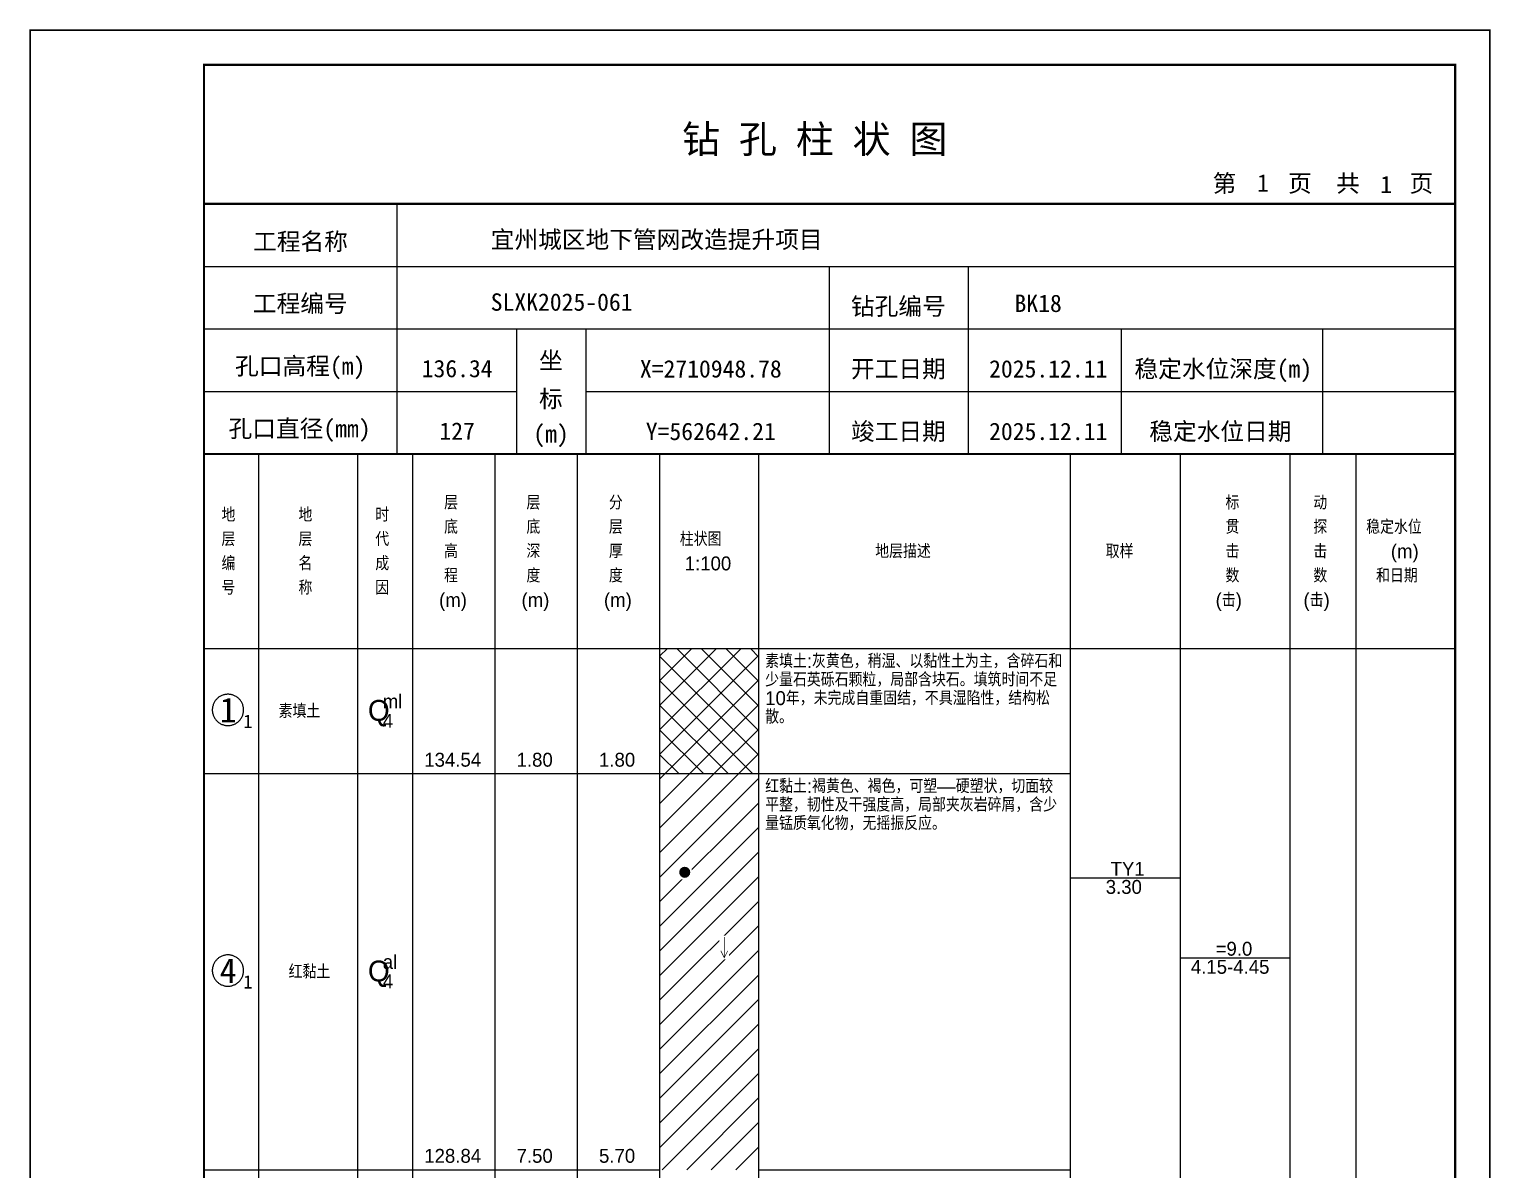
# Model space of a CAD drawing. Header units: millimetres. Extents: x 12489 to 89920, y 4630 to 4927.
# Drawn here: x 16229.3 to 16439.6, y 4762.7 to 4926.8 of the extents above; entities that cross this region are included whole.
import ezdxf
from ezdxf.enums import TextEntityAlignment as Align

# ---------------------------------------------------------------- set-up
doc = ezdxf.new("R2010")
doc.units = ezdxf.units.MM
doc.layers.add('GICAD_QUYANG', color=7, linetype='Continuous')
doc.layers.add('ZZT_TC', color=7, linetype='Continuous')
doc.styles.add('成果图图块', font='', dxfattribs={"height": 2.5})
doc.styles.add('成果图模板', font='')
doc.styles.add('成果图模板标题', font='simhei.ttf')
doc.styles.add('成果图表体', font='Comfont.shx', dxfattribs={"height": 2, "bigfont": 'Hztxt12a.shx'})
doc.styles.get('成果图图块').set_extended_font_data('FangSong_GB2312')
doc.styles.get('成果图模板').set_extended_font_data('FangSong_GB2312')

# ---------------------------------------------------------------- blocks, each defined once
blk = doc.blocks.new('DCBH-1-1-938', base_point=(0.3, -0.11))
at = {"layer": 'ZZT_TC', "color": 7}
blk.add_polyline3d([(-0.19, 2.31, 0), (-0.3, 2.31, 0), (-0.41, 2.3, 0), (-0.52, 2.29, 0), (-0.63, 2.27, 0), (-0.73, 2.24, 0), (-0.84, 2.21, 0), (-0.95, 2.18, 0), (-1.05, 2.14, 0), (-1.15, 2.09, 0), (-1.25, 2.04, 0), (-1.35, 1.99, 0), (-1.44, 1.93, 0), (-1.53, 1.87, 0), (-1.62, 1.8, 0), (-1.7, 1.73, 0), (-1.78, 1.65, 0), (-1.86, 1.57, 0), (-1.93, 1.49, 0), (-2, 1.4, 0), (-2.06, 1.31, 0), (-2.12, 1.22, 0), (-2.17, 1.12, 0), (-2.22, 1.02, 0), (-2.27, 0.92, 0), (-2.31, 0.82, 0), (-2.34, 0.71, 0), (-2.37, 0.61, 0), (-2.4, 0.5, 0), (-2.41, 0.39, 0), (-2.43, 0.28, 0), (-2.44, 0.17, 0), (-2.44, 0.06, 0), (-2.44, -0.05, 0), (-2.43, -0.16, 0), (-2.41, -0.27, 0), (-2.4, -0.38, 0), (-2.37, -0.49, 0), (-2.34, -0.6, 0), (-2.31, -0.7, 0), (-2.27, -0.8, 0), (-2.22, -0.9, 0), (-2.17, -1, 0), (-2.12, -1.1, 0), (-2.06, -1.19, 0), (-2, -1.28, 0), (-1.93, -1.37, 0), (-1.86, -1.45, 0), (-1.78, -1.53, 0), (-1.7, -1.61, 0), (-1.62, -1.68, 0), (-1.53, -1.75, 0), (-1.44, -1.81, 0), (-1.35, -1.87, 0), (-1.25, -1.93, 0), (-1.15, -1.98, 0), (-1.05, -2.02, 0), (-0.95, -2.06, 0), (-0.84, -2.1, 0), (-0.73, -2.13, 0), (-0.63, -2.15, 0), (-0.52, -2.17, 0), (-0.41, -2.18, 0), (-0.3, -2.19, 0), (-0.19, -2.19, 0), (-0.08, -2.19, 0), (0.03, -2.18, 0), (0.14, -2.17, 0), (0.25, -2.15, 0), (0.36, -2.13, 0), (0.47, -2.1, 0), (0.57, -2.06, 0), (0.67, -2.02, 0), (0.77, -1.98, 0), (0.87, -1.93, 0), (0.97, -1.87, 0), (1.06, -1.81, 0), (1.15, -1.75, 0), (1.24, -1.68, 0), (1.32, -1.61, 0), (1.4, -1.53, 0), (1.48, -1.45, 0), (1.55, -1.37, 0), (1.62, -1.28, 0), (1.68, -1.19, 0), (1.74, -1.1, 0), (1.8, -1, 0), (1.85, -0.9, 0), (1.89, -0.8, 0), (1.93, -0.7, 0), (1.97, -0.6, 0), (2, -0.49, 0), (2.02, -0.38, 0), (2.04, -0.27, 0), (2.05, -0.16, 0), (2.06, -0.05, 0), (2.06, 0.06, 0), (2.06, 0.17, 0), (2.05, 0.28, 0), (2.04, 0.39, 0), (2.02, 0.5, 0), (2, 0.61, 0), (1.97, 0.71, 0), (1.93, 0.82, 0), (1.89, 0.92, 0), (1.85, 1.02, 0), (1.8, 1.12, 0), (1.74, 1.22, 0), (1.68, 1.31, 0), (1.62, 1.4, 0), (1.55, 1.49, 0), (1.48, 1.57, 0), (1.4, 1.65, 0), (1.32, 1.73, 0), (1.24, 1.8, 0), (1.15, 1.87, 0), (1.06, 1.93, 0), (0.97, 1.99, 0), (0.87, 2.04, 0), (0.77, 2.09, 0), (0.67, 2.14, 0), (0.57, 2.18, 0), (0.47, 2.21, 0), (0.36, 2.24, 0), (0.25, 2.27, 0), (0.14, 2.29, 0), (0.03, 2.3, 0), (-0.08, 2.31, 0), (-0.19, 2.31, 0)], dxfattribs=at)
at = {"style": '成果图图块'}
blk.add_text('1', height=3.57, dxfattribs=at).set_placement((-0.16, -1.74), align=Align.CENTER)
blk.add_text('1', height=1.91, dxfattribs=at).set_placement((2.03, -2.53))
blk = doc.blocks.new('DCBH-1-1-939', base_point=(0.3, -0.11))
at = {"layer": 'ZZT_TC', "color": 7}
blk.add_polyline3d([(-0.19, 2.31, 0), (-0.3, 2.31, 0), (-0.41, 2.3, 0), (-0.52, 2.29, 0), (-0.63, 2.27, 0), (-0.73, 2.24, 0), (-0.84, 2.21, 0), (-0.95, 2.18, 0), (-1.05, 2.14, 0), (-1.15, 2.09, 0), (-1.25, 2.04, 0), (-1.35, 1.99, 0), (-1.44, 1.93, 0), (-1.53, 1.87, 0), (-1.62, 1.8, 0), (-1.7, 1.73, 0), (-1.78, 1.65, 0), (-1.86, 1.57, 0), (-1.93, 1.49, 0), (-2, 1.4, 0), (-2.06, 1.31, 0), (-2.12, 1.22, 0), (-2.17, 1.12, 0), (-2.22, 1.02, 0), (-2.27, 0.92, 0), (-2.31, 0.82, 0), (-2.34, 0.71, 0), (-2.37, 0.61, 0), (-2.4, 0.5, 0), (-2.41, 0.39, 0), (-2.43, 0.28, 0), (-2.44, 0.17, 0), (-2.44, 0.06, 0), (-2.44, -0.05, 0), (-2.43, -0.16, 0), (-2.41, -0.27, 0), (-2.4, -0.38, 0), (-2.37, -0.49, 0), (-2.34, -0.6, 0), (-2.31, -0.7, 0), (-2.27, -0.8, 0), (-2.22, -0.9, 0), (-2.17, -1, 0), (-2.12, -1.1, 0), (-2.06, -1.19, 0), (-2, -1.28, 0), (-1.93, -1.37, 0), (-1.86, -1.45, 0), (-1.78, -1.53, 0), (-1.7, -1.61, 0), (-1.62, -1.68, 0), (-1.53, -1.75, 0), (-1.44, -1.81, 0), (-1.35, -1.87, 0), (-1.25, -1.93, 0), (-1.15, -1.98, 0), (-1.05, -2.02, 0), (-0.95, -2.06, 0), (-0.84, -2.1, 0), (-0.73, -2.13, 0), (-0.63, -2.15, 0), (-0.52, -2.17, 0), (-0.41, -2.18, 0), (-0.3, -2.19, 0), (-0.19, -2.19, 0), (-0.08, -2.19, 0), (0.03, -2.18, 0), (0.14, -2.17, 0), (0.25, -2.15, 0), (0.36, -2.13, 0), (0.47, -2.1, 0), (0.57, -2.06, 0), (0.67, -2.02, 0), (0.77, -1.98, 0), (0.87, -1.93, 0), (0.97, -1.87, 0), (1.06, -1.81, 0), (1.15, -1.75, 0), (1.24, -1.68, 0), (1.32, -1.61, 0), (1.4, -1.53, 0), (1.48, -1.45, 0), (1.55, -1.37, 0), (1.62, -1.28, 0), (1.68, -1.19, 0), (1.74, -1.1, 0), (1.8, -1, 0), (1.85, -0.9, 0), (1.89, -0.8, 0), (1.93, -0.7, 0), (1.97, -0.6, 0), (2, -0.49, 0), (2.02, -0.38, 0), (2.04, -0.27, 0), (2.05, -0.16, 0), (2.06, -0.05, 0), (2.06, 0.06, 0), (2.06, 0.17, 0), (2.05, 0.28, 0), (2.04, 0.39, 0), (2.02, 0.5, 0), (2, 0.61, 0), (1.97, 0.71, 0), (1.93, 0.82, 0), (1.89, 0.92, 0), (1.85, 1.02, 0), (1.8, 1.12, 0), (1.74, 1.22, 0), (1.68, 1.31, 0), (1.62, 1.4, 0), (1.55, 1.49, 0), (1.48, 1.57, 0), (1.4, 1.65, 0), (1.32, 1.73, 0), (1.24, 1.8, 0), (1.15, 1.87, 0), (1.06, 1.93, 0), (0.97, 1.99, 0), (0.87, 2.04, 0), (0.77, 2.09, 0), (0.67, 2.14, 0), (0.57, 2.18, 0), (0.47, 2.21, 0), (0.36, 2.24, 0), (0.25, 2.27, 0), (0.14, 2.29, 0), (0.03, 2.3, 0), (-0.08, 2.31, 0), (-0.19, 2.31, 0)], dxfattribs=at)
at = {"style": '成果图图块'}
blk.add_text('4', height=3.57, dxfattribs=at).set_placement((-0.16, -1.74), align=Align.CENTER)
blk.add_text('1', height=1.91, dxfattribs=at).set_placement((2.03, -2.53))
blk = doc.blocks.new('gkqy1.dwg', base_point=(0.8, 0))
blk.add_wipeout([(-0.2, -0.2), (1.8, -0.2), (1.8, 1.8), (-0.2, 1.8)])
at = {"layer": 'GICAD_QUYANG'}
h = blk.add_hatch(color=7, dxfattribs=at)
edge = h.paths.add_edge_path()
edge.add_arc((0.8, 0.8), 0.8, 0, 360)
blk = doc.blocks.new('zztSLbg.dwg', base_point=(0.5, 0))
blk.add_wipeout([(-0.2, -0.2), (1.2, -0.2), (1.2, 3.2), (-0.2, 3.2)])
at = {"color": 7, "const_width": 0.1}
for points in [[(0.5, 3), (0.5, 0)], [(0, 1), (0.5, 0), (1, 1)]]:
    blk.add_lwpolyline(points, dxfattribs=at)
blk = doc.blocks.new('钻孔柱状图路桥昇龙制图梁世成校核莫家里.dwg18', base_point=(25, 236))
for p, q in [((52.82, 236), (52.82, 272)), ((25, 263), (205, 263)), ((115, 236), (115, 263)), ((135, 236), (135, 263)), ((25, 254), (205, 254)), ((70, 236), (70, 254)), ((80, 236), (80, 254)), ((157, 236), (157, 254)), ((185.95, 236), (185.95, 254)), ((25, 245), (70, 245)), ((80, 245), (205, 245))]:
    blk.add_line(p, q)
for points, const_width in [([(0, 0), (210, 0), (210, 297), (0, 297)], 0.25), ([(25, 5), (205, 5), (205, 292), (25, 292)], 0.3)]:
    blk.add_lwpolyline(points, close=True, dxfattribs=dict(const_width=const_width))
at = {"const_width": 0.3}
for points in [[(25, 272), (205, 272)], [(25, 236), (205, 236)]]:
    blk.add_lwpolyline(points, dxfattribs=at)
for s, height, style, p in [('钻 孔 柱 状 图', 4, '成果图模板标题', (93.8, 279.31)), ('第', 2.5, '成果图模板', (170.12, 273.7)), ('页', 2.5, '成果图模板', (180.96, 273.7)), ('共', 2.5, '成果图模板', (187.88, 273.7)), ('页', 2.5, '成果图模板', (198.44, 273.7)), ('工程名称', 2.5, '成果图模板', (32.07, 265.32)), ('宜州城区地下管网改造提升项目', 2.5, '成果图模板', (66.26, 265.61)), ('工程编号', 2.5, '成果图模板', (32.05, 256.41)), ('SLXK2025-061', 2.5, '成果图模板', (66.26, 256.61)), ('钻孔编号', 2.5, '成果图模板', (118.08, 256)), ('BK18', 2.5, '成果图模板', (141.61, 256.43)), ('孔口高程(m)', 2.5, '成果图模板', (29.48, 247.41)), ('坐', 2.5, '成果图模板', (73.21, 248.24)), ('开工日期', 2.5, '成果图模板', (118.08, 247)), ('稳定水位深度(m)', 2.5, '成果图模板', (158.86, 247)), ('标', 2.5, '成果图模板', (73.21, 242.7)), ('孔口直径(mm)', 2.5, '成果图模板', (28.54, 238.41)), ('(m) ', 2.5, '成果图模板', (72.38, 237.65)), ('竣工日期', 2.5, '成果图模板', (118.08, 238)), ('稳定水位日期', 2.5, '成果图模板', (160.99, 238))]:
    blk.add_text(s, height=height, dxfattribs=dict(style=style)).set_placement(p)
at = {"style": '成果图模板'}
for s, p in [('1', (177.35, 273.74)), ('1', (195.08, 273.53)), ('136.34', (61.43, 247.04)), ('X=2710948.78', (97.92, 247)), ('2025.12.11', (146.46, 247)), ('127', (61.43, 238.04)), ('Y=562642.21', (97.92, 238)), ('2025.12.11', (146.46, 238))]:
    blk.add_text(s, height=2.5, dxfattribs=at).set_placement(p, align=Align.CENTER)

msp = doc.modelspace()

# ---------------------------------------------------------------- hatches: boundary and pattern name
at = {"linetype": 'Continuous'}
h = msp.add_hatch(dxfattribs=at)
h.set_pattern_fill('GKSTT', scale=0.5, style=0, pattern_type=2)
h.set_pattern_definition([(45, (0, 0), (-1.76776695, 1.76776695), []), (135, (0, 0), (-1.76776695, -1.76776695), [])])
h.paths.add_polyline_path([(16320.06, 4819.71), (16334.29, 4819.71), (16334.29, 4837.71), (16320.06, 4837.71)])
h = msp.add_hatch(dxfattribs=at)
h.set_pattern_fill('GKNXT', scale=0.5, style=0, pattern_type=2)
h.set_pattern_definition([(45, (0, 0), (-1.76776695, 1.76776695), [])])
h.paths.add_polyline_path([(16320.06, 4762.71), (16334.29, 4762.71), (16334.29, 4819.71), (16320.06, 4819.71)])

# ---------------------------------------------------------------- linework, layer by layer
at = {"color": 0}
for p, q in [((16254.45, 4837.71), (16262.35, 4837.71)), ((16254.45, 4819.71), (16254.45, 4837.71)), ((16262.35, 4819.71), (16262.35, 4837.71)), ((16254.45, 4819.71), (16262.35, 4819.71)), ((16254.45, 4819.71), (16262.35, 4819.71)), ((16254.45, 4762.71), (16254.45, 4819.71)), ((16262.35, 4762.71), (16262.35, 4819.71)), ((16254.45, 4762.71), (16262.35, 4762.71))]:
    msp.add_line(p, q, dxfattribs=at)
for points in [[(16254.45, 4865.71), (16262.35, 4865.71)], [(16254.45, 4837.71), (16254.45, 4865.71)], [(16262.35, 4837.71), (16262.35, 4865.71)], [(16262.35, 4865.71), (16276.58, 4865.71)], [(16262.35, 4837.71), (16262.35, 4865.71)], [(16276.58, 4837.71), (16276.58, 4865.71)], [(16276.58, 4865.71), (16284.49, 4865.71)], [(16276.58, 4837.71), (16276.58, 4865.71)], [(16284.49, 4837.71), (16284.49, 4865.71)], [(16284.49, 4865.71), (16296.35, 4865.71)], [(16284.49, 4837.71), (16284.49, 4865.71)], [(16296.35, 4837.71), (16296.35, 4865.71)], [(16296.35, 4865.71), (16308.2, 4865.71)], [(16296.35, 4837.71), (16296.35, 4865.71)], [(16308.2, 4837.71), (16308.2, 4865.71)], [(16308.2, 4865.71), (16320.06, 4865.71)], [(16308.2, 4837.71), (16308.2, 4865.71)], [(16320.06, 4837.71), (16320.06, 4865.71)], [(16320.06, 4865.71), (16334.29, 4865.71)], [(16320.06, 4837.71), (16320.06, 4865.71)], [(16334.29, 4837.71), (16334.29, 4865.71)], [(16334.29, 4865.71), (16379.11, 4865.71)], [(16334.29, 4837.71), (16334.29, 4865.71)], [(16379.11, 4837.71), (16379.11, 4865.71)], [(16379.11, 4865.71), (16394.92, 4865.71)], [(16379.11, 4837.71), (16379.11, 4865.71)], [(16394.92, 4837.71), (16394.92, 4865.71)], [(16394.92, 4865.71), (16410.73, 4865.71)], [(16394.92, 4837.71), (16394.92, 4865.71)], [(16410.73, 4837.71), (16410.73, 4865.71)], [(16410.73, 4865.71), (16420.22, 4865.71)], [(16410.73, 4837.71), (16410.73, 4865.71)], [(16420.22, 4837.71), (16420.22, 4865.71)], [(16420.22, 4865.71), (16434.45, 4865.71)], [(16420.22, 4837.71), (16420.22, 4865.71)], [(16434.45, 4837.71), (16434.45, 4865.71)], [(16254.45, 4837.71), (16262.35, 4837.71)], [(16254.45, 4643.71), (16254.45, 4837.71)], [(16254.45, 4837.71), (16262.35, 4837.71)], [(16262.35, 4643.71), (16262.35, 4837.71)], [(16262.35, 4837.71), (16276.58, 4837.71)], [(16262.35, 4643.71), (16262.35, 4837.71)], [(16262.35, 4837.71), (16276.58, 4837.71)], [(16262.35, 4837.71), (16276.58, 4837.71)], [(16262.35, 4819.71), (16262.35, 4837.71)], [(16276.58, 4643.71), (16276.58, 4837.71)], [(16276.58, 4819.71), (16276.58, 4837.71)], [(16276.58, 4837.71), (16284.49, 4837.71)], [(16276.58, 4643.71), (16276.58, 4837.71)], [(16276.58, 4837.71), (16284.49, 4837.71)], [(16276.58, 4837.71), (16284.49, 4837.71)], [(16276.58, 4819.71), (16276.58, 4837.71)], [(16284.49, 4643.71), (16284.49, 4837.71)], [(16284.49, 4819.71), (16284.49, 4837.71)], [(16284.49, 4837.71), (16296.35, 4837.71)], [(16284.49, 4643.71), (16284.49, 4837.71)], [(16284.49, 4837.71), (16296.35, 4837.71)], [(16284.49, 4837.71), (16296.35, 4837.71)], [(16284.49, 4819.71), (16284.49, 4837.71)], [(16296.35, 4643.71), (16296.35, 4837.71)], [(16296.35, 4819.71), (16296.35, 4837.71)], [(16296.35, 4837.71), (16308.2, 4837.71)], [(16296.35, 4643.71), (16296.35, 4837.71)], [(16296.35, 4837.71), (16308.2, 4837.71)], [(16296.35, 4837.71), (16308.2, 4837.71)], [(16296.35, 4819.71), (16296.35, 4837.71)], [(16308.2, 4643.71), (16308.2, 4837.71)], [(16308.2, 4819.71), (16308.2, 4837.71)], [(16308.2, 4837.71), (16320.06, 4837.71)], [(16308.2, 4643.71), (16308.2, 4837.71)], [(16308.2, 4837.71), (16320.06, 4837.71)], [(16308.2, 4837.71), (16320.06, 4837.71)], [(16308.2, 4819.71), (16308.2, 4837.71)], [(16320.06, 4643.71), (16320.06, 4837.71)], [(16320.06, 4819.71), (16320.06, 4837.71)], [(16320.06, 4837.71), (16334.29, 4837.71)], [(16320.06, 4643.71), (16320.06, 4837.71)], [(16320.06, 4837.71), (16334.29, 4837.71)], [(16334.29, 4643.71), (16334.29, 4837.71)], [(16334.29, 4837.71), (16379.11, 4837.71)], [(16334.29, 4643.71), (16334.29, 4837.71)], [(16334.29, 4837.71), (16379.11, 4837.71)], [(16334.29, 4837.71), (16379.11, 4837.71)], [(16334.29, 4819.71), (16334.29, 4837.71)], [(16379.11, 4643.71), (16379.11, 4837.71)], [(16379.11, 4819.71), (16379.11, 4837.71)], [(16379.11, 4837.71), (16394.92, 4837.71)], [(16379.11, 4643.71), (16379.11, 4837.71)], [(16379.11, 4837.71), (16394.92, 4837.71)], [(16394.92, 4643.71), (16394.92, 4837.71)], [(16394.92, 4837.71), (16410.73, 4837.71)], [(16394.92, 4643.71), (16394.92, 4837.71)], [(16394.92, 4837.71), (16410.73, 4837.71)], [(16410.73, 4643.71), (16410.73, 4837.71)], [(16410.73, 4837.71), (16420.22, 4837.71)], [(16410.73, 4643.71), (16410.73, 4837.71)], [(16410.73, 4837.71), (16420.22, 4837.71)], [(16420.22, 4643.71), (16420.22, 4837.71)], [(16420.22, 4837.71), (16434.45, 4837.71)], [(16420.22, 4643.71), (16420.22, 4837.71)], [(16420.22, 4837.71), (16434.45, 4837.71)], [(16434.45, 4643.71), (16434.45, 4837.71)], [(16262.35, 4819.71), (16276.58, 4819.71)], [(16262.35, 4819.71), (16276.58, 4819.71)], [(16262.35, 4762.71), (16262.35, 4819.71)], [(16276.58, 4762.71), (16276.58, 4819.71)], [(16276.58, 4819.71), (16284.49, 4819.71)], [(16276.58, 4819.71), (16284.49, 4819.71)], [(16276.58, 4762.71), (16276.58, 4819.71)], [(16284.49, 4762.71), (16284.49, 4819.71)], [(16284.49, 4819.71), (16296.35, 4819.71)], [(16284.49, 4819.71), (16296.35, 4819.71)], [(16284.49, 4762.71), (16284.49, 4819.71)], [(16296.35, 4762.71), (16296.35, 4819.71)], [(16296.35, 4819.71), (16308.2, 4819.71)], [(16296.35, 4819.71), (16308.2, 4819.71)], [(16296.35, 4762.71), (16296.35, 4819.71)], [(16308.2, 4762.71), (16308.2, 4819.71)], [(16308.2, 4819.71), (16320.06, 4819.71)], [(16308.2, 4819.71), (16320.06, 4819.71)], [(16308.2, 4762.71), (16308.2, 4819.71)], [(16320.06, 4762.71), (16320.06, 4819.71)], [(16334.29, 4819.71), (16379.11, 4819.71)], [(16334.29, 4819.71), (16379.11, 4819.71)], [(16334.29, 4762.71), (16334.29, 4819.71)], [(16379.11, 4762.71), (16379.11, 4819.71)], [(16379.11, 4804.71), (16394.92, 4804.71)], [(16394.92, 4793.21), (16410.73, 4793.21)], [(16262.35, 4762.71), (16276.58, 4762.71)], [(16276.58, 4762.71), (16284.49, 4762.71)], [(16284.49, 4762.71), (16296.35, 4762.71)], [(16296.35, 4762.71), (16308.2, 4762.71)], [(16308.2, 4762.71), (16320.06, 4762.71)], [(16334.29, 4762.71), (16379.11, 4762.71)]]:
    msp.add_lwpolyline(points, dxfattribs=at)
at = {"color": 7, "flags": 128}
msp.add_lwpolyline([(16320.06, 4819.71), (16334.29, 4819.71)], dxfattribs=at)

# ---------------------------------------------------------------- block references
for name, p in [('DCBH-1-1-938', (16258.4, 4828.71)), ('DCBH-1-1-939', (16258.4, 4791.21))]:
    msp.add_blockref(name, p)

# ---------------------------------------------------------------- texts
at = {"color": 0, "style": '成果图表体'}
for s, height, p in [('层', 2, (16289, 4857.71)), ('层', 2, (16300.85, 4857.71)), ('分', 2, (16312.71, 4857.71)), ('标', 2, (16401.41, 4857.71)), ('动', 2, (16414.05, 4857.71)), ('地', 2, (16256.98, 4855.96)), ('地', 2, (16268.05, 4855.96)), ('时', 2, (16279.11, 4855.96)), ('底', 2, (16289, 4854.21)), ('底', 2, (16300.85, 4854.21)), ('层', 2, (16312.71, 4854.21)), ('贯', 2, (16401.41, 4854.21)), ('探', 2, (16414.05, 4854.21)), ('稳定水位', 2, (16421.65, 4854.21)), ('层', 2, (16256.98, 4852.46)), ('层', 2, (16268.05, 4852.46)), ('代', 2, (16279.11, 4852.46)), ('高', 2, (16289, 4850.71)), ('深', 2, (16300.85, 4850.71)), ('厚', 2, (16312.71, 4850.71)), ('柱状图', 2, (16322.91, 4852.46)), ('地层描述', 2, (16351.02, 4850.71)), ('取样', 2, (16384.18, 4850.71)), ('击', 2, (16401.41, 4850.71)), ('击', 2, (16414.05, 4850.71)), ('(m)', 2, (16425.2, 4850.71)), ('编', 2, (16256.98, 4848.96)), ('名', 2, (16268.05, 4848.96)), ('成', 2, (16279.11, 4848.96)), ('1:100', 2, (16323.62, 4848.96)), ('程', 2, (16289, 4847.21)), ('度', 2, (16300.85, 4847.21)), ('度', 2, (16312.71, 4847.21)), ('数', 2, (16401.41, 4847.21)), ('数', 2, (16414.05, 4847.21)), ('和日期', 2, (16423.07, 4847.21)), ('号', 2, (16256.98, 4845.46)), ('称', 2, (16268.05, 4845.46)), ('因', 2, (16279.11, 4845.46)), ('(m)', 2, (16288.28, 4843.71)), ('(m)', 2, (16300.14, 4843.71)), ('(m)', 2, (16312, 4843.71)), ('(击)', 2, (16399.99, 4843.71)), ('(击)', 2, (16412.63, 4843.71)), ('素填土', 2, (16265.2, 4827.71)), ('Q', 3, (16278.05, 4827.31)), ('ml', 2, (16280.18, 4829.11)), ('4', 2, (16280.18, 4826.31)), ('134.54', 2, (16286.15, 4820.71)), ('1.80', 2, (16299.43, 4820.71)), ('1.80', 2, (16311.29, 4820.71)), ('TY1', 2, (16384.89, 4805.01)), ('3.30', 2, (16384.18, 4802.41)), ('al', 2, (16280.18, 4791.61)), ('=9.0', 2, (16399.99, 4793.51)), ('红黏土', 2, (16266.63, 4790.21)), ('Q', 3, (16278.05, 4789.81)), ('4.15-4.45', 2, (16396.43, 4790.91)), ('4', 2, (16280.18, 4788.81)), ('128.84', 2, (16286.15, 4763.71)), ('7.50', 2, (16299.43, 4763.71)), ('5.70', 2, (16311.29, 4763.71))]:
    msp.add_text(s, height=height, dxfattribs=at).set_placement(p)
at = {"color": 0, "char_height": 2, "width": 43.0292, "attachment_point": 1, "line_spacing_factor": 0.8, "style": '成果图表体'}
for s, insert in [('素填土:灰黄色，稍湿、以黏性土为主，含碎石和少量石英砾石颗粒，局部含块石。填筑时间不足10年，未完成自重固结，不具湿陷性，结构松散。', (16335.19, 4836.91)), ('红黏土:褐黄色、褐色，可塑—硬塑状，切面较平整，韧性及干强度高，局部夹灰岩碎屑，含少量锰质氧化物，无摇振反应。', (16335.19, 4818.91))]:
    msp.add_mtext(s, dxfattribs=dict(at, insert=insert))

# ---------------------------------------------------------------- next in the draw order: block references
for name, p in [('gkqy1.dwg', (16323.62, 4804.71)), ('zztSLbg.dwg', (16329.31, 4793.21))]:
    msp.add_blockref(name, p)

# ---------------------------------------------------------------- next in the draw order: block references
msp.add_blockref('钻孔柱状图路桥昇龙制图梁世成校核莫家里.dwg18', (16254.45, 4865.71))

doc.saveas('drawing.dxf')
